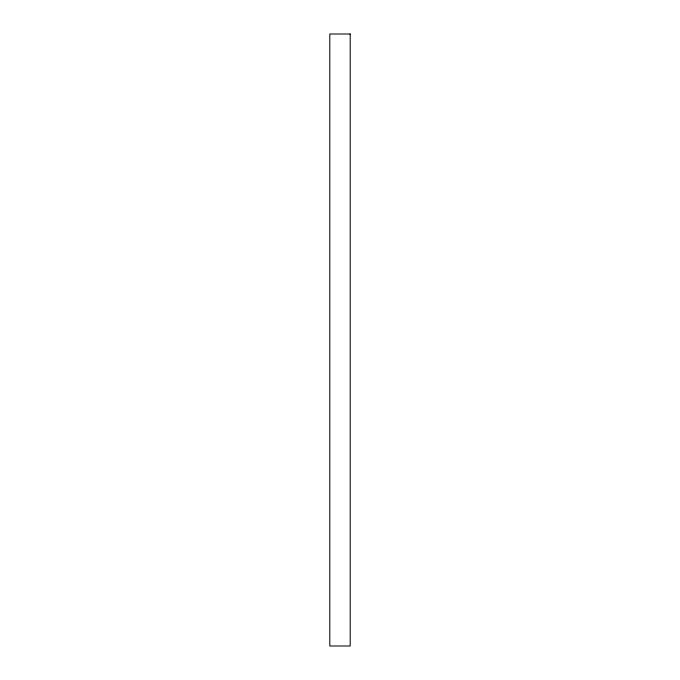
<?xml version="1.0" encoding="UTF-8"?>
<svg xmlns="http://www.w3.org/2000/svg" width="680" height="680" viewBox="0 0 680 680"><rect width="100%" height="100%" fill="white"/><g stroke="black" fill="none" stroke-linecap="round" stroke-linejoin="round"><path stroke-width="1.02" d="M350.2 34L329.8 34L329.8 646L350.2 646L350.2 34"/></g></svg>
